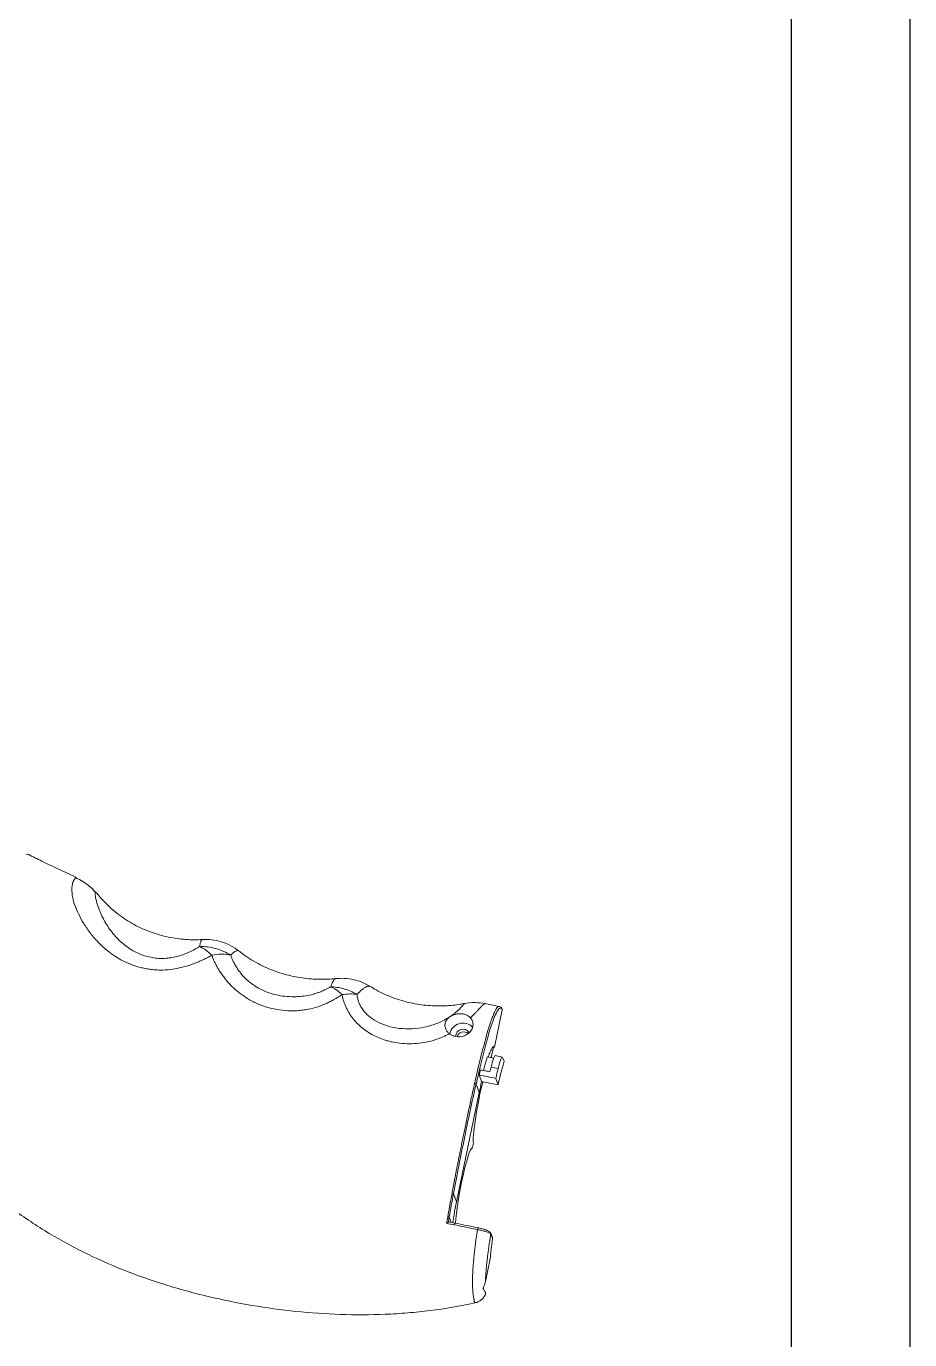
# Model space of a CAD drawing. Header units: inches. Extents: x 1424 to 4050, y 1126 to 1517.
# Drawn here: x 2899.6 to 2969.1, y 1213.1 to 1316.4 of the extents above; entities that cross this region are included whole.
import ezdxf

# ---------------------------------------------------------------- set-up
doc = ezdxf.new("R2010")
doc.units = ezdxf.units.IN
doc.header["$LTSCALE"] = 15

msp = doc.modelspace()

# ---------------------------------------------------------------- linework, layer by layer
for p, q in [((2969.119, 1517.014), (2969.119, 1125.657)), ((2959.801, 1507.696), (2959.801, 1134.975))]:
    msp.add_line(p, q)
at = {"color": 7, "linetype": 'Continuous', "lineweight": 15}
for p, q in [((2913.465, 1244.532), (2913.461, 1244.531)), ((2916.346, 1243.633), (2916.34, 1243.641)), ((2923.956, 1241.465), (2923.95, 1241.462)), ((2926.671, 1240.854), (2926.654, 1240.863)), ((2934.108, 1239.52), (2934.097, 1239.517)), ((2935.726, 1239.51), (2935.716, 1239.506)), ((2936.8, 1239.286), (2935.727, 1239.511)), ((2937.051, 1239.01), (2936.448, 1236.074)), ((2936.799, 1239.282), (2936.842, 1239.277)), ((2936.851, 1239.283), (2936.834, 1239.293)), ((2936.393, 1235.227), (2935.88, 1235.324)), ((2936.359, 1236.09), (2936.188, 1235.266)), ((2936.448, 1236.074), (2936.359, 1236.09)), ((2937.056, 1235.301), (2936.494, 1235.415)), ((2937.216, 1234.968), (2937.092, 1235.274)), ((2935.245, 1232.514), (2934.997, 1233.173)), ((2935.248, 1233.895), (2935.432, 1233.37)), ((2935.432, 1233.37), (2936.729, 1233.123)), ((2936.552, 1233.628), (2936.729, 1233.123)), ((2933.462, 1223.913), (2935.245, 1232.514)), ((2934.705, 1228.113), (2934.643, 1228.125)), ((2934.79, 1228.525), (2934.705, 1228.113)), ((2933.22, 1224.555), (2933.462, 1223.913)), ((2936.293, 1221.102), (2936.151, 1221.453)), ((2936.302, 1221.028), (2936.157, 1221.386)), ((2935.747, 1217.651), (2936.113, 1219.412))]:
    msp.add_line(p, q, dxfattribs=at)
at = {"color": 8, "linetype": 'Continuous', "lineweight": 15}
for p, q in [((2936.842, 1239.277), (2936.876, 1239.274)), ((2933.049, 1222.296), (2932.887, 1222.726))]:
    msp.add_line(p, q, dxfattribs=at)
at = {"color": 7, "linetype": 'Continuous', "lineweight": 15, "flags": 128}
for points in [[(2933.291, 1222.099), (2933.297, 1222.128), (2933.303, 1222.156), (2933.307, 1222.183), (2933.31, 1222.206), (2933.312, 1222.225), (2933.313, 1222.238), (2933.312, 1222.244), (2933.31, 1222.243)], [(2936.151, 1221.453), (2936.15, 1221.455), (2936.146, 1221.464)]]:
    msp.add_lwpolyline(points, dxfattribs=at)
at = {"color": 7, "linetype": 'Continuous', "lineweight": 15}
for centre, radius, start, end in [((2933.971, 1236.911), 1.063, 44.49077, 168.41795), ((2933.966, 1236.924), 0.575, 32.15379, 179.00994), ((2934.041, 1236.702), 0.578, 54.00252, 158.94813), ((2934.876, 1233.088), 0.147, 35.04799, 86.83913), ((2977.02, 1223.861), 42.661, 167.12035, 168.29797), ((2933.377, 1225.897), 1.351, 258.45149, 263.29584), ((2934.853, 1221.828), 0.275, 338.36241, 9.51875)]:
    msp.add_arc(centre, radius, start, end, dxfattribs=at)
at = {"color": 8, "linetype": 'Continuous', "lineweight": 15}
msp.add_arc((2936.042, 1221.409), 0.117, 348.27932, 21.69736, dxfattribs=at)
at = {"color": 7, "linetype": 'Continuous', "lineweight": 15}
for centre, major_axis, ratio, start_param, end_param in [((2935.46, 1231.704), (0.626, 3.257), 0.0862548, 1.0564344, 2.9375094), ((2934.047, 1224.892), (0.626, 3.257), 0.0862548, 6.1518453, 8.8285297), ((2937.002, 1222.487), (0.804, 4.25), 0.1033857, 1.9406045, 2.3987855)]:
    msp.add_ellipse(centre, major_axis=major_axis, ratio=ratio, start_param=start_param, end_param=end_param, dxfattribs=at)
for points, knots in [([(2899.844, 1251.213), (2899.837, 1251.221), (2899.794, 1251.273), (2899.695, 1251.261), (2899.611, 1251.251)], [0, 0, 0, 0, 0.155187, 1, 1, 1, 1]), ([(2903.568, 1249.429), (2903.534, 1249.445), (2903.04, 1249.669), (2902.132, 1250.098), (2900.894, 1250.691), (2900.115, 1251.078), (2899.752, 1251.258)], [0, 0, 0, 0, 0.0267139, 0.3840952, 0.7121613, 1, 1, 1, 1]), ([(2905.09, 1248.234), (2904.956, 1248.382), (2904.686, 1248.68), (2904.201, 1249.043), (2903.804, 1249.286), (2903.56, 1249.377), (2903.506, 1249.398)], [0, 0, 0, 0, 0.3022866, 0.6078017, 0.9133904, 1, 1, 1, 1]), ([(2904.679, 1248.66), (2904.709, 1248.636), (2904.866, 1248.515), (2904.991, 1248.361), (2905.092, 1248.237)], [0, 0, 0, 0, 0.1943916, 1, 1, 1, 1]), ([(2905.079, 1248.24), (2905.095, 1248.242), (2905.12, 1248.244), (2905.142, 1248.206), (2905.15, 1248.192)], [0, 0, 0, 0, 0.6128958, 1, 1, 1, 1]), ([(2913.46, 1244.554), (2913.403, 1244.55), (2913.131, 1244.529), (2912.636, 1244.531), (2911.972, 1244.565), (2911.295, 1244.648), (2910.612, 1244.778), (2909.929, 1244.959), (2909.253, 1245.191), (2908.588, 1245.474), (2907.941, 1245.808), (2907.315, 1246.194), (2906.716, 1246.628), (2906.15, 1247.112), (2905.623, 1247.633), (2905.311, 1248.011), (2905.157, 1248.197)], [0, 0, 0, 0, 0.0176168, 0.0842345, 0.1532564, 0.2242314, 0.2968516, 0.3709009, 0.4462273, 0.5227239, 0.6003149, 0.6789471, 0.7585816, 0.8391887, 0.9207429, 1, 1, 1, 1]), ([(2916.358, 1243.636), (2916.143, 1243.789), (2915.71, 1244.096), (2914.963, 1244.392), (2914.206, 1244.56), (2913.702, 1244.549), (2913.465, 1244.544)], [0, 0, 0, 0, 0.254138, 0.5129006, 0.7719169, 1, 1, 1, 1]), ([(2913.237, 1243.999), (2913.663, 1244.009), (2914.101, 1243.955), (2914.94, 1243.725), (2915.341, 1243.548), (2915.698, 1243.327)], [0, 0, 0, 0, 0.5, 0.5, 1, 1, 1, 1]), ([(2914.208, 1243.315), (2914.05, 1243.476), (2913.888, 1243.616), (2913.561, 1243.846), (2913.397, 1243.936), (2913.237, 1243.999)], [0, 0, 0, 0, 0.5, 0.5, 1, 1, 1, 1]), ([(2923.948, 1241.483), (2923.752, 1241.465), (2923.336, 1241.427), (2922.69, 1241.418), (2922.007, 1241.448), (2921.311, 1241.524), (2920.608, 1241.649), (2919.904, 1241.823), (2919.205, 1242.049), (2918.518, 1242.326), (2917.845, 1242.654), (2917.195, 1243.036), (2916.697, 1243.368), (2916.429, 1243.587), (2916.357, 1243.646)], [0, 0, 0, 0, 0.0714001, 0.1517437, 0.234976, 0.3205502, 0.4080925, 0.4973397, 0.5881059, 0.6802592, 0.7737064, 0.8683812, 0.9642354, 1, 1, 1, 1]), ([(2915.698, 1243.327), (2915.479, 1243.379), (2915.24, 1243.405), (2914.737, 1243.401), (2914.474, 1243.371), (2914.208, 1243.315)], [0, 0, 0, 0, 0.5, 0.5, 1, 1, 1, 1]), ([(2924.453, 1240.217), (2924.414, 1240.191), (2924.338, 1240.14), (2924.221, 1240.064), (2924.103, 1239.99), (2923.984, 1239.918), (2923.806, 1239.813), (2923.559, 1239.68), (2923.129, 1239.473), (2922.553, 1239.248), (2921.913, 1239.081), (2921.361, 1238.991), (2920.937, 1238.951), (2920.539, 1238.937), (2920.011, 1238.951), (2919.329, 1239.029), (2918.489, 1239.232), (2917.668, 1239.544), (2916.928, 1239.947), (2916.293, 1240.403), (2915.739, 1240.901), (2915.24, 1241.465), (2914.895, 1241.956), (2914.664, 1242.335), (2914.522, 1242.592), (2914.399, 1242.842), (2914.292, 1243.083), (2914.236, 1243.238), (2914.208, 1243.315)], [0, 0, 0, 0, 0.0136004, 0.0268678, 0.0398122, 0.0524439, 0.0647735, 0.094983, 0.1250546, 0.1837104, 0.2414795, 0.2748651, 0.3081959, 0.3353812, 0.362272, 0.4235428, 0.4844917, 0.55111, 0.6174947, 0.6744603, 0.7323577, 0.7959838, 0.8626093, 0.8911384, 0.9190798, 0.9464939, 0.9734443, 1, 1, 1, 1]), ([(2923.548, 1240.837), (2923.518, 1240.819), (2923.458, 1240.782), (2923.361, 1240.727), (2923.261, 1240.673), (2923.142, 1240.612), (2922.96, 1240.525), (2922.725, 1240.426), (2922.448, 1240.327), (2922.091, 1240.22), (2921.604, 1240.113), (2920.97, 1240.045), (2920.302, 1240.046), (2919.622, 1240.12), (2918.955, 1240.271), (2918.322, 1240.502), (2917.737, 1240.802), (2917.213, 1241.162), (2916.757, 1241.571), (2916.382, 1242.013), (2916.152, 1242.363), (2915.983, 1242.663), (2915.873, 1242.886), (2915.77, 1243.126), (2915.722, 1243.259), (2915.698, 1243.327)], [0, 0, 0, 0, 0.0149238, 0.0297551, 0.0444955, 0.0591487, 0.0795184, 0.116438, 0.1448518, 0.1731322, 0.2304006, 0.2895347, 0.3504237, 0.4121407, 0.4738469, 0.5352993, 0.5969758, 0.6594239, 0.7227441, 0.7882841, 0.8565807, 0.8796747, 0.9273402, 0.9634017, 1, 1, 1, 1]), ([(2926.698, 1240.839), (2926.49, 1240.957), (2926.071, 1241.195), (2925.377, 1241.41), (2924.659, 1241.523), (2924.179, 1241.494), (2923.94, 1241.48)], [0, 0, 0, 0, 0.2487556, 0.5007454, 0.7523604, 1, 1, 1, 1]), ([(2924.453, 1240.217), (2924.305, 1240.361), (2924.153, 1240.487), (2923.849, 1240.695), (2923.697, 1240.778), (2923.548, 1240.837)], [0, 0, 0, 0, 0.5, 0.5, 1, 1, 1, 1]), ([(2923.548, 1240.837), (2923.896, 1240.828), (2924.255, 1240.773), (2924.962, 1240.57), (2925.308, 1240.421), (2925.63, 1240.236)], [0, 0, 0, 0, 0.5, 0.5, 1, 1, 1, 1]), ([(2934.096, 1239.523), (2933.984, 1239.501), (2933.681, 1239.441), (2933.167, 1239.377), (2932.548, 1239.33), (2931.895, 1239.321), (2931.221, 1239.354), (2930.534, 1239.434), (2929.84, 1239.562), (2929.146, 1239.74), (2928.458, 1239.969), (2927.782, 1240.252), (2927.183, 1240.547), (2926.825, 1240.768), (2926.675, 1240.861)], [0, 0, 0, 0, 0.0435924, 0.1179738, 0.1979706, 0.2817076, 0.3684562, 0.4576463, 0.5488883, 0.6419074, 0.7365096, 0.8325573, 0.9299528, 1, 1, 1, 1]), ([(2932.906, 1237.14), (2932.867, 1237.12), (2932.789, 1237.078), (2932.669, 1237.017), (2932.546, 1236.958), (2932.398, 1236.891), (2932.223, 1236.818), (2931.956, 1236.717), (2931.519, 1236.574), (2930.89, 1236.431), (2930.138, 1236.347), (2929.381, 1236.347), (2928.799, 1236.415), (2928.369, 1236.499), (2928.083, 1236.57), (2927.694, 1236.684), (2927.211, 1236.87), (2926.66, 1237.151), (2926.151, 1237.496), (2925.712, 1237.877), (2925.404, 1238.218), (2925.189, 1238.501), (2925.039, 1238.724), (2924.904, 1238.957), (2924.782, 1239.205), (2924.674, 1239.453), (2924.582, 1239.704), (2924.508, 1239.96), (2924.472, 1240.129), (2924.453, 1240.217)], [0, 0, 0, 0, 0.0129658, 0.0259469, 0.0389531, 0.051994, 0.0719559, 0.0923333, 0.1314017, 0.1981122, 0.2654365, 0.3317845, 0.3974464, 0.4192749, 0.4472948, 0.4755393, 0.5266546, 0.5852156, 0.6425929, 0.6962289, 0.7501207, 0.7778546, 0.8049229, 0.8342933, 0.8651268, 0.8976786, 0.9287637, 0.9625181, 1, 1, 1, 1]), ([(2935.719, 1239.507), (2935.453, 1239.548), (2934.902, 1239.634), (2934.35, 1239.553), (2934.065, 1239.511)], [0, 0, 0, 0, 0.4828557, 1, 1, 1, 1]), ([(2932.906, 1237.141), (2932.838, 1237.193), (2932.781, 1237.25), (2932.686, 1237.368), (2932.649, 1237.43), (2932.592, 1237.552), (2932.573, 1237.613), (2932.551, 1237.73), (2932.548, 1237.786), (2932.553, 1237.895), (2932.562, 1237.948), (2932.591, 1238.048), (2932.611, 1238.096), (2932.684, 1238.233), (2932.753, 1238.318), (2932.888, 1238.435), (2932.939, 1238.472), (2933.055, 1238.542), (2933.119, 1238.575), (2933.265, 1238.635), (2933.346, 1238.661), (2933.52, 1238.7), (2933.613, 1238.713), (2933.798, 1238.719), (2933.889, 1238.713), (2934.061, 1238.683), (2934.14, 1238.66), (2934.285, 1238.601), (2934.351, 1238.565), (2934.468, 1238.483), (2934.52, 1238.437), (2934.565, 1238.386)], [0, 0, 0, 0, 0.0625, 0.0625, 0.125, 0.125, 0.1875, 0.1875, 0.25, 0.25, 0.3125, 0.3125, 0.375, 0.375, 0.5, 0.5, 0.5625, 0.5625, 0.625, 0.625, 0.6875, 0.6875, 0.75, 0.75, 0.8125, 0.8125, 0.875, 0.875, 0.9375, 0.9375, 1, 1, 1, 1]), ([(2934.565, 1238.386), (2934.639, 1238.302), (2934.69, 1238.213), (2934.756, 1238.025), (2934.769, 1237.926), (2934.758, 1237.728), (2934.733, 1237.626), (2934.666, 1237.479), (2934.639, 1237.431), (2934.573, 1237.337), (2934.535, 1237.291), (2934.449, 1237.204), (2934.401, 1237.163), (2934.294, 1237.088), (2934.235, 1237.053), (2934.111, 1236.993), (2934.045, 1236.968), (2933.905, 1236.929), (2933.83, 1236.914), (2933.606, 1236.892), (2933.448, 1236.905), (2933.228, 1236.965), (2933.156, 1236.993), (2933.024, 1237.059), (2932.962, 1237.097), (2932.906, 1237.14)], [0, 0, 0, 0, 0.125, 0.125, 0.25, 0.25, 0.375, 0.375, 0.4375, 0.4375, 0.5, 0.5, 0.5625, 0.5625, 0.625, 0.625, 0.6875, 0.6875, 0.75, 0.75, 0.875, 0.875, 0.9375, 0.9375, 1, 1, 1, 1]), ([(2934.997, 1233.173), (2935.208, 1234.101), (2935.417, 1234.985), (2935.838, 1236.607), (2936.047, 1237.333), (2936.431, 1238.463), (2936.601, 1238.85), (2936.808, 1239.122), (2936.868, 1239.161), (2936.971, 1239.148), (2937.015, 1239.097), (2937.051, 1239.01)], [0, 0, 0, 0, 0.25, 0.25, 0.5, 0.5, 0.75, 0.75, 0.875, 0.875, 1, 1, 1, 1]), ([(2937.037, 1239.087), (2937.012, 1239.141), (2936.977, 1239.215), (2936.927, 1239.239), (2936.915, 1239.246)], [0, 0, 0, 0, 0.7425658, 1, 1, 1, 1]), ([(2937.022, 1239.112), (2937.023, 1239.11), (2937.036, 1239.1), (2937.048, 1239.073), (2937.055, 1239.039), (2937.052, 1239.018), (2937.051, 1239.01)], [0, 0, 0, 0, 0.0607105, 0.4215018, 0.7822929, 1, 1, 1, 1]), ([(2935.88, 1235.324), (2935.819, 1235.119), (2935.723, 1234.794), (2935.624, 1234.393), (2935.588, 1234.247)], [0, 0, 0, 0, 0.6344465, 1, 1, 1, 1]), ([(2936.448, 1236.074), (2936.427, 1236.101), (2936.384, 1236.157), (2936.29, 1236.083), (2936.177, 1235.888), (2936.064, 1235.625), (2935.986, 1235.395), (2935.957, 1235.31)], [0, 0, 0, 0, 0.21437925, 0.43497536, 0.64935465, 0.86995126, 1, 1, 1, 1]), ([(2936.184, 1234.506), (2936.223, 1234.659), (2936.301, 1234.964), (2936.402, 1235.262), (2936.468, 1235.413), (2936.487, 1235.4), (2936.491, 1235.398)], [0, 0, 0, 0, 0.3038956, 0.608136, 0.9135725, 1, 1, 1, 1]), ([(2937.053, 1235.283), (2937.047, 1235.286), (2937.025, 1235.299), (2936.954, 1235.148), (2936.85, 1234.848), (2936.772, 1234.541), (2936.733, 1234.387)], [0, 0, 0, 0, 0.08867979, 0.39241226, 0.69618726, 1, 1, 1, 1]), ([(2935.343, 1234.296), (2935.469, 1234.271), (2935.72, 1234.22), (2935.971, 1234.169), (2936.096, 1234.144)], [0, 0, 0, 0, 0.5024444, 1, 1, 1, 1]), ([(2936.733, 1234.387), (2936.717, 1234.325), (2936.687, 1234.201), (2936.642, 1234.011), (2936.597, 1233.821), (2936.567, 1233.692), (2936.552, 1233.628)], [0, 0, 0, 0, 0.2499093, 0.5002302, 0.7504306, 1, 1, 1, 1]), ([(2936.729, 1233.123), (2936.741, 1233.174), (2936.764, 1233.276), (2936.8, 1233.426), (2936.835, 1233.574), (2936.871, 1233.72), (2936.907, 1233.863), (2936.943, 1234.003), (2936.986, 1234.171), (2937.038, 1234.364), (2937.098, 1234.577), (2937.158, 1234.781), (2937.196, 1234.906), (2937.216, 1234.968)], [0, 0, 0, 0, 0.0705747, 0.141426, 0.2125598, 0.2839814, 0.3556963, 0.4277109, 0.5000323, 0.6219705, 0.7459746, 0.871997, 1, 1, 1, 1]), ([(2933.107, 1224.573), (2933.124, 1224.664), (2933.159, 1224.852), (2933.213, 1225.14), (2933.27, 1225.443), (2933.331, 1225.761), (2933.396, 1226.095), (2933.464, 1226.445), (2933.536, 1226.812), (2933.612, 1227.196), (2933.692, 1227.597), (2933.777, 1228.017), (2933.866, 1228.456), (2933.96, 1228.915), (2934.058, 1229.395), (2934.162, 1229.895), (2934.27, 1230.414), (2934.384, 1230.951), (2934.502, 1231.505), (2934.626, 1232.073), (2934.753, 1232.653), (2934.84, 1233.039), (2934.885, 1233.235)], [0, 0, 0, 0, 0.0309196, 0.0635035, 0.0977976, 0.1338522, 0.1717216, 0.2114642, 0.253142, 0.2968278, 0.3426091, 0.3905816, 0.4408485, 0.49352, 0.5486693, 0.6062839, 0.6663327, 0.7287767, 0.7935308, 0.8604375, 0.9293209, 1, 1, 1, 1]), ([(2933.22, 1224.555), (2933.493, 1226.024), (2933.787, 1227.481), (2934.382, 1230.369), (2934.683, 1231.796), (2934.997, 1233.173)], [0, 0, 0, 0, 0.5, 0.5, 1, 1, 1, 1]), ([(2882.22, 1229.657), (2882.808, 1229.66), (2883.394, 1229.647), (2884.558, 1229.577), (2885.136, 1229.52), (2886.856, 1229.273), (2887.986, 1229.014), (2889.657, 1228.492), (2890.212, 1228.295), (2891.295, 1227.864), (2891.826, 1227.629), (2892.866, 1227.121), (2893.375, 1226.848), (2894.373, 1226.266), (2894.862, 1225.957), (2896.305, 1224.988), (2897.238, 1224.291), (2898.649, 1223.265), (2899.121, 1222.926), (2900.077, 1222.271), (2900.561, 1221.955), (2903.014, 1220.436), (2905.079, 1219.417), (2908.305, 1218.133), (2909.402, 1217.746), (2911.077, 1217.223), (2911.641, 1217.058), (2912.778, 1216.747), (2913.349, 1216.601), (2916.206, 1215.922), (2918.51, 1215.53), (2923.153, 1215.053), (2925.492, 1214.966), (2928.443, 1215.087), (2929.035, 1215.123), (2930.218, 1215.22), (2930.808, 1215.28), (2932.572, 1215.501), (2933.741, 1215.7), (2934.902, 1215.958)], [0, 0, 0, 0, 0.03125, 0.03125, 0.0625, 0.0625, 0.125, 0.125, 0.15625, 0.15625, 0.1875, 0.1875, 0.21875, 0.21875, 0.25, 0.25, 0.3125, 0.3125, 0.34375, 0.34375, 0.375, 0.375, 0.5, 0.5, 0.5625, 0.5625, 0.59375, 0.59375, 0.625, 0.625, 0.75, 0.75, 0.875, 0.875, 0.90625, 0.90625, 0.9375, 0.9375, 1, 1, 1, 1]), ([(2932.772, 1222.728), (2932.787, 1222.811), (2932.817, 1222.977), (2932.862, 1223.229), (2932.908, 1223.487), (2932.956, 1223.751), (2933.005, 1224.02), (2933.055, 1224.295), (2933.09, 1224.48), (2933.107, 1224.573)], [0, 0, 0, 0, 0.1348541, 0.2721504, 0.4120174, 0.5545905, 0.7000121, 0.8484306, 1, 1, 1, 1]), ([(2933.462, 1223.913), (2933.428, 1223.747), (2933.362, 1223.418), (2933.258, 1222.853), (2933.202, 1222.485), (2933.17, 1222.271)], [0, 0, 0, 0, 0.3000204, 0.5934056, 1, 1, 1, 1]), ([(2932.685, 1222.221), (2932.69, 1222.225), (2932.704, 1222.235), (2932.726, 1222.25), (2932.748, 1222.267), (2932.771, 1222.286), (2932.793, 1222.304), (2932.811, 1222.323), (2932.816, 1222.331), (2932.819, 1222.335)], [0, 0, 0, 0, 0.0855444, 0.2497117, 0.3899316, 0.4995331, 0.6919023, 0.8584352, 1, 1, 1, 1]), ([(2932.772, 1222.728), (2932.798, 1222.724), (2932.827, 1222.721), (2932.87, 1222.72), (2932.883, 1222.722), (2932.887, 1222.726)], [0, 0, 0, 0, 0.5, 0.5, 1, 1, 1, 1]), ([(2932.827, 1222.34), (2932.907, 1222.324), (2933.068, 1222.292), (2933.229, 1222.259), (2933.31, 1222.243)], [0, 0, 0, 0, 0.50050224, 1, 1, 1, 1]), ([(2935.109, 1221.727), (2934.914, 1221.767), (2934.517, 1221.849), (2933.911, 1221.974), (2933.5, 1222.057), (2933.291, 1222.099)], [0, 0, 0, 0, 0.3223575, 0.6556615, 1, 1, 1, 1]), ([(2936.151, 1221.453), (2936.139, 1221.472), (2936.11, 1221.523), (2935.979, 1221.61), (2935.74, 1221.711), (2935.433, 1221.805), (2935.234, 1221.85), (2935.129, 1221.874)], [0, 0, 0, 0, 0.1298817, 0.3399508, 0.6281433, 0.8024419, 1, 1, 1, 1]), ([(2934.902, 1215.958), (2934.896, 1215.973), (2934.886, 1216.005), (2934.87, 1216.059), (2934.854, 1216.119), (2934.838, 1216.187), (2934.823, 1216.262), (2934.808, 1216.345), (2934.794, 1216.437), (2934.78, 1216.537), (2934.764, 1216.68), (2934.744, 1216.892), (2934.725, 1217.226), (2934.719, 1217.579), (2934.721, 1217.921), (2934.729, 1218.197), (2934.744, 1218.508), (2934.765, 1218.841), (2934.794, 1219.194), (2934.829, 1219.568), (2934.872, 1219.962), (2934.921, 1220.376), (2934.977, 1220.808), (2935.039, 1221.26), (2935.086, 1221.57), (2935.109, 1221.727)], [0, 0, 0, 0, 0.0266179, 0.0536197, 0.0809802, 0.1086779, 0.1366959, 0.1650218, 0.1936485, 0.2225741, 0.2518016, 0.3087803, 0.3767398, 0.4631594, 0.5012434, 0.5465092, 0.5925224, 0.6394035, 0.6872657, 0.7362075, 0.7863116, 0.8376445, 0.8902812, 0.9443522, 1, 1, 1, 1]), ([(2936.157, 1221.386), (2936.154, 1221.39), (2936.148, 1221.398), (2936.133, 1221.411), (2936.115, 1221.424), (2936.096, 1221.435), (2936.078, 1221.446), (2936.038, 1221.466), (2935.967, 1221.497), (2935.84, 1221.542), (2935.689, 1221.589), (2935.531, 1221.632), (2935.382, 1221.668), (2935.247, 1221.698), (2935.155, 1221.717), (2935.109, 1221.727)], [0, 0, 0, 0, 0.0544349, 0.104235, 0.1490234, 0.1884909, 0.2223919, 0.2505383, 0.3812547, 0.5003699, 0.6282172, 0.7501981, 0.83469, 0.9181159, 1, 1, 1, 1]), ([(2935.747, 1217.651), (2935.748, 1217.679), (2935.748, 1217.741), (2935.75, 1217.85), (2935.756, 1218.004), (2935.765, 1218.175), (2935.777, 1218.366), (2935.792, 1218.553), (2935.812, 1218.786), (2935.836, 1219.021), (2935.865, 1219.286), (2935.898, 1219.571), (2935.942, 1219.917), (2935.991, 1220.273), (2936.043, 1220.638), (2936.098, 1221.008), (2936.137, 1221.26), (2936.157, 1221.386)], [0, 0, 0, 0, 0.0352829, 0.0771996, 0.1257267, 0.2055372, 0.2509009, 0.3083324, 0.3756264, 0.4519957, 0.4999456, 0.5833602, 0.6669376, 0.750593, 0.8338733, 0.9169377, 1, 1, 1, 1]), ([(2936.302, 1221.028), (2936.304, 1221.048), (2936.306, 1221.073), (2936.294, 1221.096), (2936.291, 1221.101)], [0, 0, 0, 0, 0.78707367, 1, 1, 1, 1]), ([(2934.902, 1215.958), (2934.998, 1215.979), (2935.09, 1216.012), (2935.265, 1216.098), (2935.348, 1216.152), (2935.497, 1216.276), (2935.564, 1216.348), (2935.679, 1216.505), (2935.727, 1216.589), (2935.764, 1216.68)], [0, 0, 0, 0, 0.25, 0.25, 0.5, 0.5, 0.75, 0.75, 1, 1, 1, 1]), ([(2935.576, 1217.05), (2935.568, 1217.06), (2935.566, 1217.079), (2935.572, 1217.13), (2935.581, 1217.162), (2935.617, 1217.273), (2935.656, 1217.364), (2935.69, 1217.453)], [0, 0, 0, 0, 0.25, 0.25, 0.5, 0.5, 1, 1, 1, 1]), ([(2935.764, 1216.68), (2935.743, 1216.739), (2935.719, 1216.8), (2935.661, 1216.923), (2935.626, 1216.985), (2935.576, 1217.05)], [0, 0, 0, 0, 0.5, 0.5, 1, 1, 1, 1])]:
    msp.add_open_spline(points, degree=3, knots=knots, dxfattribs=at)
at = {"color": 8, "linetype": 'Continuous', "lineweight": 15}
for points, knots in [([(2914.208, 1243.315), (2914.102, 1243.257), (2913.893, 1243.141), (2913.548, 1242.971), (2913.183, 1242.808), (2912.723, 1242.623), (2912.162, 1242.433), (2911.488, 1242.266), (2910.651, 1242.147), (2909.892, 1242.141), (2909.251, 1242.217), (2908.863, 1242.288), (2908.385, 1242.406), (2907.826, 1242.592), (2907.202, 1242.873), (2906.603, 1243.223), (2905.958, 1243.688), (2905.294, 1244.285), (2904.654, 1245.024), (2904.13, 1245.797), (2903.718, 1246.547), (2903.427, 1247.23), (2903.264, 1247.796), (2903.2, 1248.254), (2903.197, 1248.54), (2903.212, 1248.726), (2903.226, 1248.833), (2903.246, 1248.934), (2903.271, 1249.028), (2903.3, 1249.113), (2903.335, 1249.19), (2903.386, 1249.276), (2903.441, 1249.35), (2903.498, 1249.402), (2903.538, 1249.431), (2903.558, 1249.424), (2903.565, 1249.421)], [0, 0, 0, 0, 0.0237256, 0.047353, 0.0709909, 0.0947396, 0.1325418, 0.1687612, 0.2051052, 0.2634038, 0.2829919, 0.302855, 0.3231247, 0.357831, 0.392697, 0.4288873, 0.4668354, 0.519939, 0.5750867, 0.6325492, 0.6850858, 0.7336641, 0.7780358, 0.8102253, 0.8433529, 0.8546767, 0.8661684, 0.8778504, 0.889748, 0.9018929, 0.914328, 0.9270748, 0.9514939, 0.9700328, 0.990463, 1, 1, 1, 1]), ([(2913.237, 1243.999), (2913.033, 1243.879), (2912.726, 1243.697), (2912.209, 1243.46), (2911.791, 1243.303), (2911.343, 1243.178), (2910.866, 1243.093), (2910.376, 1243.055), (2909.882, 1243.071), (2909.391, 1243.144), (2908.915, 1243.269), (2908.455, 1243.444), (2907.983, 1243.681), (2907.502, 1243.992), (2907.026, 1244.383), (2906.605, 1244.811), (2906.24, 1245.26), (2905.931, 1245.716), (2905.629, 1246.252), (2905.363, 1246.842), (2905.18, 1247.373), (2905.08, 1247.763), (2905.036, 1248.02), (2905.029, 1248.184), (2905.051, 1248.25), (2905.075, 1248.242), (2905.079, 1248.24)], [0, 0, 0, 0, 0.0722644, 0.1084006, 0.142717, 0.1767244, 0.2102308, 0.2433237, 0.2755405, 0.3072801, 0.3400507, 0.3720992, 0.4052704, 0.4473609, 0.4919704, 0.5393198, 0.5839898, 0.6303368, 0.6785177, 0.7495515, 0.8207766, 0.8679206, 0.9132265, 0.9533929, 0.9906294, 1, 1, 1, 1]), ([(2913.461, 1244.531), (2913.444, 1244.534), (2913.419, 1244.537), (2913.383, 1244.479), (2913.352, 1244.419), (2913.318, 1244.325), (2913.278, 1244.19), (2913.251, 1244.065), (2913.237, 1243.999)], [0, 0, 0, 0, 0.2385926, 0.3495001, 0.4810941, 0.6333751, 0.8063435, 1, 1, 1, 1]), ([(2916.34, 1243.641), (2916.335, 1243.647), (2916.297, 1243.701), (2916.169, 1243.685), (2915.963, 1243.593), (2915.787, 1243.416), (2915.698, 1243.327)], [0, 0, 0, 0, 0.039703, 0.3564114, 0.674088, 1, 1, 1, 1]), ([(2923.95, 1241.462), (2923.925, 1241.46), (2923.864, 1241.453), (2923.738, 1241.253), (2923.611, 1240.977), (2923.548, 1240.837)], [0, 0, 0, 0, 0.2492047, 0.6220854, 1, 1, 1, 1]), ([(2926.654, 1240.863), (2926.648, 1240.867), (2926.624, 1240.882), (2926.568, 1240.888), (2926.487, 1240.88), (2926.384, 1240.845), (2926.245, 1240.771), (2926.057, 1240.635), (2925.847, 1240.451), (2925.693, 1240.299), (2925.63, 1240.236)], [0, 0, 0, 0, 0.03379084, 0.14051508, 0.25040154, 0.36345136, 0.50251887, 0.68144469, 0.86826363, 1, 1, 1, 1]), ([(2934.097, 1239.517), (2934.092, 1239.516), (2934.079, 1239.514), (2934.051, 1239.488), (2933.988, 1239.418), (2933.853, 1239.251), (2933.54, 1238.928), (2933.142, 1238.609), (2932.746, 1238.355), (2932.299, 1238.109), (2931.64, 1237.827), (2930.72, 1237.589), (2929.718, 1237.495), (2928.716, 1237.565), (2927.792, 1237.796), (2927.132, 1238.108), (2926.702, 1238.401), (2926.346, 1238.705), (2926.062, 1239.045), (2925.861, 1239.4), (2925.744, 1239.685), (2925.661, 1239.972), (2925.64, 1240.148), (2925.63, 1240.236)], [0, 0, 0, 0, 0.01962955, 0.04874969, 0.07520756, 0.15090646, 0.22144718, 0.28944839, 0.3227623, 0.35643075, 0.42378807, 0.49331231, 0.56474853, 0.63495026, 0.70053504, 0.76162526, 0.78976804, 0.81655386, 0.87074473, 0.89970538, 0.93102841, 0.9654699, 1, 1, 1, 1]), ([(2935.716, 1239.506), (2935.691, 1239.499), (2935.636, 1239.485), (2935.505, 1239.377), (2935.332, 1239.204), (2935.147, 1239.002), (2934.963, 1238.8), (2934.784, 1238.608), (2934.637, 1238.46), (2934.565, 1238.386)], [0, 0, 0, 0, 0.1484293, 0.3244273, 0.5065727, 0.6721217, 0.7711446, 0.8862184, 1, 1, 1, 1]), ([(2934.885, 1233.235), (2934.99, 1233.696), (2935.202, 1234.618), (2935.485, 1235.764), (2935.731, 1236.688), (2935.938, 1237.408), (2936.121, 1237.984), (2936.278, 1238.425), (2936.411, 1238.752), (2936.534, 1239.007), (2936.656, 1239.198), (2936.746, 1239.295), (2936.79, 1239.284), (2936.799, 1239.282)], [0, 0, 0, 0, 0.1451489, 0.2900775, 0.3873705, 0.4848533, 0.5826566, 0.656076, 0.7292186, 0.8023856, 0.8758964, 0.9737909, 1, 1, 1, 1])]:
    msp.add_open_spline(points, degree=3, knots=knots, dxfattribs=at)
at = {"color": 7, "linetype": 'Continuous', "lineweight": 15}
for points in [[(2925.63, 1240.236), (2925.262, 1240.285), (2924.86, 1240.28), (2924.453, 1240.217)], [(2935.343, 1234.296), (2935.312, 1234.164), (2935.28, 1234.03), (2935.248, 1233.895)], [(2936.184, 1234.506), (2936.154, 1234.387), (2936.125, 1234.267), (2936.096, 1234.144)], [(2936.733, 1234.387), (2936.549, 1234.427), (2936.366, 1234.467), (2936.184, 1234.506)], [(2935.248, 1233.895), (2935.682, 1233.806), (2936.117, 1233.718), (2936.552, 1233.628)], [(2932.887, 1222.726), (2932.994, 1223.331), (2933.106, 1223.943), (2933.22, 1224.555)], [(2932.685, 1222.221), (2932.714, 1222.39), (2932.743, 1222.559), (2932.772, 1222.728)], [(2933.291, 1222.099), (2933.09, 1222.141), (2932.887, 1222.181), (2932.685, 1222.221)], [(2932.819, 1222.335), (2932.841, 1222.465), (2932.864, 1222.595), (2932.887, 1222.726)], [(2932.827, 1222.34), (2932.825, 1222.344), (2932.822, 1222.342), (2932.819, 1222.335)], [(2935.125, 1221.874), (2934.521, 1221.998), (2933.916, 1222.121), (2933.31, 1222.243)], [(2935.747, 1217.651), (2935.733, 1217.583), (2935.714, 1217.517), (2935.69, 1217.453)]]:
    msp.add_open_spline(points, degree=3, dxfattribs=at)

doc.saveas('drawing.dxf')
